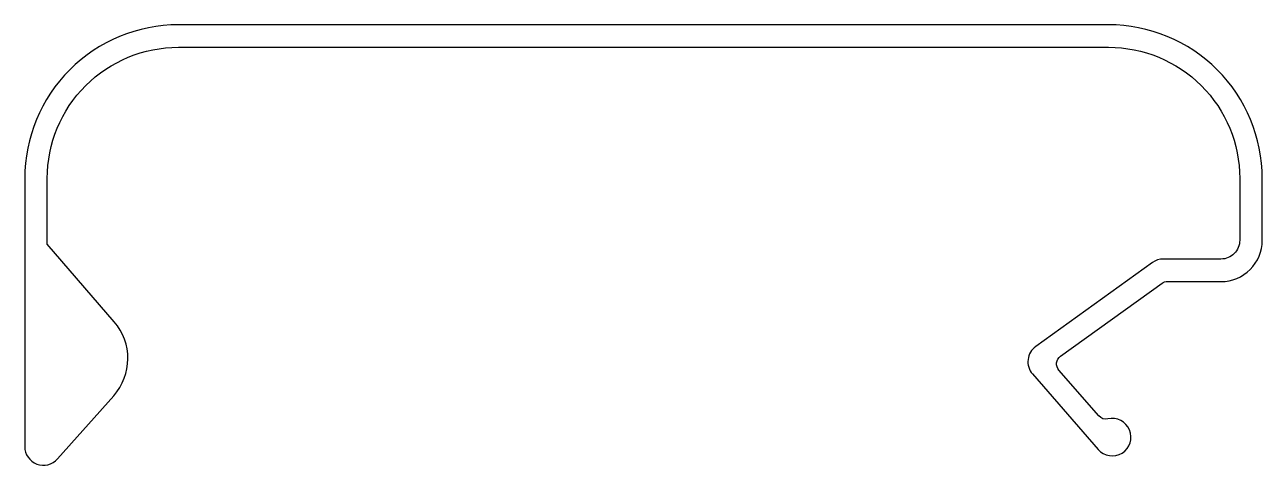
# Model space of a CAD drawing. Extents: x 346.5 to 412.5, y 210.2 to 233.7.
import ezdxf

# ---------------------------------------------------------------- set-up
doc = ezdxf.new("R2010")
doc.units = 0
doc.layers.add('ANA', color=220, linetype='CONTINUOUS')

msp = doc.modelspace()

# ---------------------------------------------------------------- linework, layer by layer
at = {"layer": 'ANA', "color": 0}
msp.add_lwpolyline([(410.253, 220, 0.414214), (412.453, 222.2), (412.453, 225.5, 0.414214), (404.253, 233.7), (354.653, 233.7, 0.414214), (346.453, 225.5), (346.453, 211.2, 0.689752), (348.201, 210.536), (351.196, 213.907, 0.375862), (351.225, 217.859), (347.653, 222), (347.653, 225.5, -0.414214), (354.653, 232.5), (404.253, 232.5, -0.414214), (411.253, 225.5), (411.253, 222.2, -0.414214), (410.253, 221.2), (407.176, 221.2, 0.157114), (406.592, 221.012), (400.37, 216.538, 0.441491), (400.199, 215.07), (403.699, 211.044, 1.770771), (404.225, 212.673, -0.278179), (403.734, 212.832), (401.608, 215.278, -0.441491), (401.693, 216.012), (407.109, 219.906, -0.157114), (407.401, 220)], format="xyb", close=True, dxfattribs=at)

doc.saveas('drawing.dxf')
